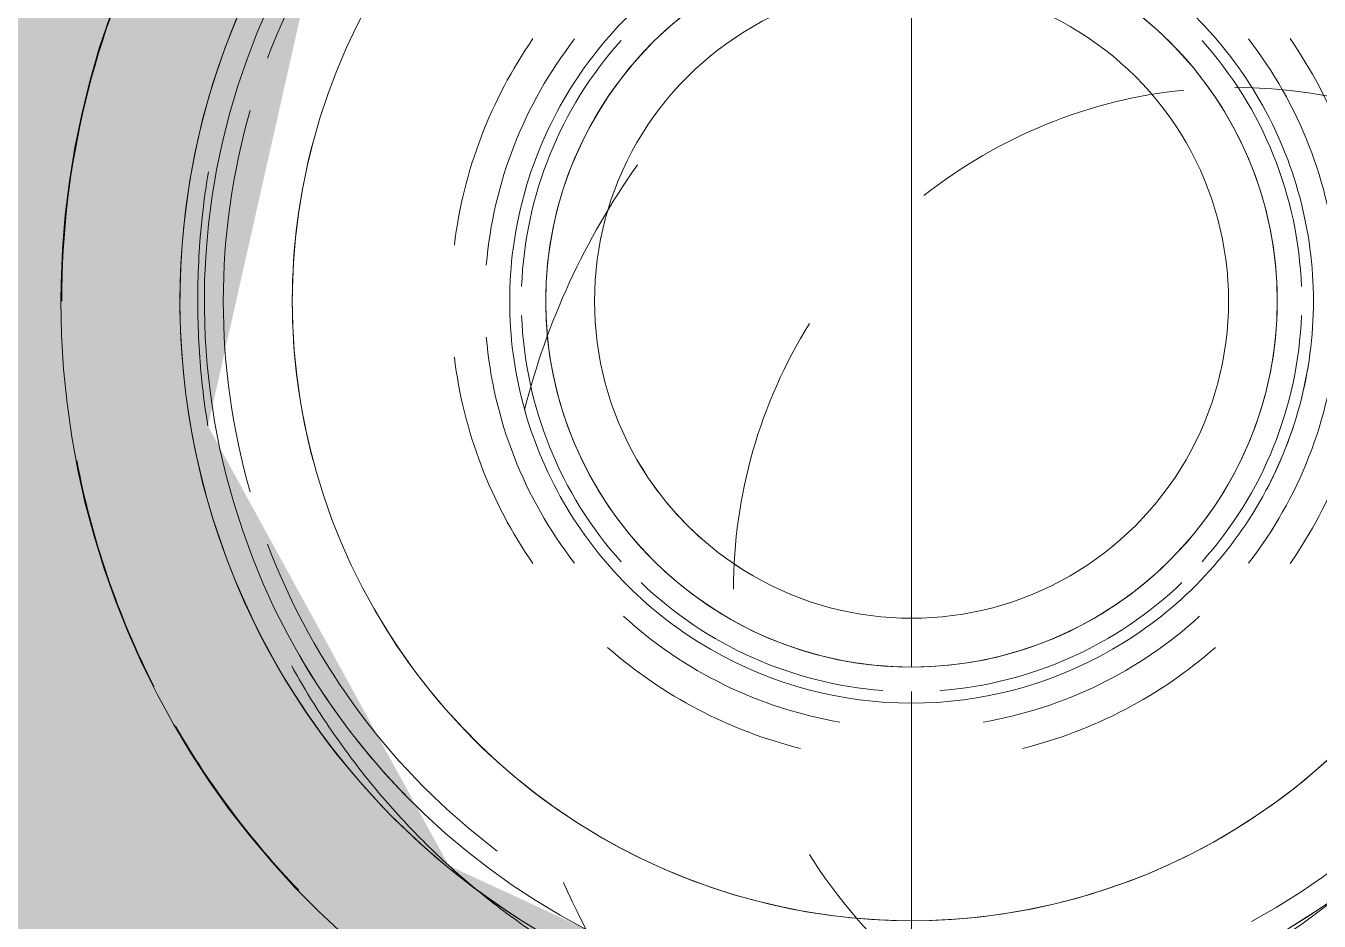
# Model space of a CAD drawing. Header units: metres. Extents: x 1 to 114, y -6 to 62.
# Drawn here: x 59.3265 to 59.3796, y 2.2746 to 2.3113 of the extents above; entities that cross this region are included whole.
import ezdxf

# ---------------------------------------------------------------- set-up
doc = ezdxf.new("R2010")
doc.units = ezdxf.units.M
for name, color, linetype, lineweight in [('A-DETL-GENF', 7, 'Continuous', 5), ('P-PIPE', 7, 'Continuous', 5), ('P-SANR-FIXT', 7, 'Continuous', 5)]:
    doc.layers.add(name, color=color, linetype=linetype, lineweight=lineweight)
doc.layers.add('ARQ_1100_BASE_TÉRREO_GARAGEM_dwg', color=7, linetype='Continuous', lineweight=5, true_color=0x767676)
pattern_1 = [(45, (18.43023242750974, 0), (-0.1767766952966369, 0.1767766952966369), [])]

# ---------------------------------------------------------------- blocks, each defined once
blk = doc.blocks.new('USO_ESG_Cuba lavatório retângular - Uso geral-4179220-PLANTA BAIXA GERAL')
at = {"layer": 'P-SANR-FIXT', "true_color": 0xf3f3f3, "transparency": 33554560}
blk.add_hatch(color=7, dxfattribs=at).paths.add_polyline_path([(0.1869294648993126, -0.350002905635198), (0.1869294648993126, -0.2500029056352034), (0.03000000000002783, -0.2541474237872735), (0.02313259905115938, -0.2689772181100094), (0.005115685665232559, -0.2788507627994761), (-0.01705588475724553, -0.2738480447015224), (-0.02970655381895222, -0.2567016354459632), (-0.03112128580406643, -0.2500029056352034), (-0.1858498807490202, -0.2517066143207327), (-0.1848434376719114, -0.350002905635198), (0.1730499999999996, -0.350002905635198)])
at = {"layer": 'P-SANR-FIXT', "color": 8, "true_color": 0x808080}
for p, q in [((0.02516675621063314, -0.2644095239974148), (0.02457039821939916, -0.2654043997396602)), ((0.02326077697862847, -0.2673186677994516), (0.02254960884374605, -0.2682349976964896)), ((0.02254960884374605, -0.2682349976964896), (0.02180236614504729, -0.2691221554871072)), ((-0.005454228327903821, -0.2784824751969476), (-0.006588860746074534, -0.2782415812954099)), ((0.006067921310843849, -0.2783580734705696), (0.004929047144115703, -0.2785780421696229)), ((-0.004310870307888308, -0.2786778032140871), (-0.005454228327903821, -0.2784824751969476))]:
    blk.add_line(p, q, dxfattribs=at)
at = {"layer": 'P-SANR-FIXT', "color": 9, "true_color": 0xbfbfbf}
for p, q in [((-0.009922339883394488, -0.2772497187368128), (-0.01100410117883539, -0.2768311341028042)), ((-0.006588860746074534, -0.2782415812954099), (-0.007712952392670195, -0.2779555068883711))]:
    blk.add_line(p, q, dxfattribs=at)
at = {"layer": 'P-SANR-FIXT', "color": 254, "true_color": 0xdfdfdf, "flags": 128}
for points in [[(0.02288142766966967, -0.2321831465235969), (0.02357560907590923, -0.2331124111637422), (0.02423207453678697, -0.2340686923435652)], [(0.02457039821939916, -0.2654043997396602), (0.02393473283238245, -0.266374631728409), (0.02326077697862847, -0.2673186677994516)]]:
    blk.add_lwpolyline(points, dxfattribs=at)
at = {"layer": 'P-SANR-FIXT', "color": 8, "true_color": 0x808080, "flags": 128}
for points in [[(0.02423207453678697, -0.2340686923435652), (0.02484977384766881, -0.2350504602171121), (0.02542771882140178, -0.2360561441652934)], [(0.02623779823339928, -0.2623522444868588), (0.02572285276057119, -0.2633915960906485), (0.02516675621063314, -0.2644095239974148)], [(0.02180236614504729, -0.2691221554871072), (0.02102024431146456, -0.2699787219081574), (0.0202044945710858, -0.2708033266360236), (0.01935642194942702, -0.2715946504790872), (0.01847738318176844, -0.2723514274880196), (0.01756878454267289, -0.2730724469810032)], [(0.01756878454267289, -0.2730724469810032), (0.01663207959611718, -0.2737565554806776), (0.01566876687018648, -0.2744026585593801), (0.01468038745976246, -0.2750097225899941), (0.0136685225610514, -0.2755767763996177), (0.01263479094204122, -0.2761029128230702), (0.01158084635280311, -0.2765872901543333), (0.01050837487983054, -0.2770291334929962)], [(-0.01100410117883539, -0.2768311341028042), (-0.01206825825986734, -0.2763696253778861), (-0.01311310870207881, -0.2758659308775867), (-0.01413698096772068, -0.275320856405664), (-0.01513823707946985, -0.2747352739649743), (-0.01611527524127951, -0.2741101203625483)]]:
    blk.add_lwpolyline(points, dxfattribs=at)
at = {"layer": 'P-SANR-FIXT', "color": 9, "true_color": 0xbfbfbf, "flags": 128}
for points in [[(-0.007712952392670195, -0.2779555068883711), (-0.008824704960748659, -0.2776247096338223), (-0.009922339883394488, -0.2772497187368128)], [(0.01050837487983054, -0.2770291334929962), (0.009419092248712515, -0.2774277359839742), (0.008314741079299347, -0.2777824599483334)], [(0.008314741079299347, -0.2777824599483334), (0.007197088097900178, -0.2780927379033694), (0.006067921310843849, -0.2783580734705696)]]:
    blk.add_lwpolyline(points, dxfattribs=at)
at = {"layer": 'P-SANR-FIXT', "flags": 128}
blk.add_lwpolyline([(0.004929047144115703, -0.2785780421696229), (0.003782287553401784, -0.278752292097508), (0.002629477109461004, -0.2788805444915319), (0.001472460063087419, -0.2789625941752286), (0.0003130873946524844, -0.2789983098866154), (-0.0008467861467135663, -0.2789876344881476), (-0.002005305010974644, -0.2789305850581991), (-0.003160615814972425, -0.2788272528636878), (-0.004310870307888308, -0.2786778032140871)], dxfattribs=at)
at = {"layer": 'P-SANR-FIXT', "color": 8, "true_color": 0x808080}
for centre, radius, start, end in [((3.519318170219776e-15, -0.2499999999999989), 0.02999999999999996, 2.035554996136651e-13, 180), ((3.483227987296985e-15, -0.2499999999999988), 0.01599999999999999, 92.12260736731241, 131.8815838709587), ((3.290783554052066e-15, -0.2499999999999979), 0.016, 92.12260736731204, 131.8815838709583), ((3.483227987296985e-15, -0.2499999999999988), 0.016, 48.11841612919828, 87.87739263269575), ((3.290783554052066e-15, -0.2499999999999979), 0.01599999999999999, 48.11841612919788, 87.87739263269536), ((3.492332838352957e-15, -0.2499999999999988), 0.01500000000000067, 359.9999999999995, 179.9999999999995), ((3.483227987296985e-15, -0.2499999999999988), 0.01600000000000001, 4.231606127712531, 43.87379100069203), ((3.290783554052066e-15, -0.2499999999999979), 0.016, 4.231606127712016, 43.87379100069153), ((3.492332838352957e-15, -0.2499999999999988), 0.01500000000000066, 180, 224.9999999999999), ((3.492332838352957e-15, -0.2499999999999988), 0.01500000000000062, 224.9999999999995, 359.9999999999996), ((3.519318170219776e-15, -0.2499999999999989), 0.02999999999999995, 251.9999999999999, 2.162777183395192e-13), ((3.483227987296985e-15, -0.2499999999999988), 0.016, 316.1262089993924, 355.7683938722876), ((3.290783554052066e-15, -0.2499999999999979), 0.01600000000000001, 316.126208999392, 355.7683938722871), ((3.483227987296985e-15, -0.2499999999999988), 0.016, 228.1184161290414, 267.8773926328561), ((3.290783554052066e-15, -0.2499999999999979), 0.01599999999999999, 228.1184161290409, 267.8773926328557), ((3.483227987296985e-15, -0.2499999999999988), 0.01599999999999999, 272.1226073673043, 311.8815838708018), ((3.290783554052066e-15, -0.2499999999999979), 0.016, 272.1226073673039, 311.8815838708014), ((3.519318170219776e-15, -0.2499999999999989), 0.03000000000000002, 216.0000000000001, 252)]:
    blk.add_arc(centre, radius, start, end, dxfattribs=at)
at = {"layer": 'P-SANR-FIXT'}
for centre, radius, start, end in [((3.522040309968044e-15, -0.2499999999999989), 0.03000000000000006, 359.9999999999994, 179.9999999999995), ((3.522040309968044e-15, -0.2499999999999989), 0.01500000000000063, 2.480832651541543e-13, 180), ((3.522040309968044e-15, -0.2499999999999989), 0.03000000000000004, 180, 359.9999999999994), ((3.522040309968044e-15, -0.2499999999999989), 0.01500000000000062, 180.0000000000004, 2.035554996136651e-13), ((-1.624300819367011e-15, -0.2499999999999992), 0.02899999999999997, 300.0000000000002, 315.0000000000001)]:
    blk.add_arc(centre, radius, start, end, dxfattribs=at)
for points, knots in [([(0.01495470532002026, -0.224583228255783), (0.01552087923665362, -0.2248936199397915), (0.01700156165657974, -0.2257684425308812), (0.01934096048465666, -0.2274251845667629), (0.02183353554481044, -0.2295984459511078), (0.02473796237748496, -0.2327330329768991), (0.02791795098535461, -0.2373754459972169), (0.03018213067481805, -0.2433561780177193), (0.03078083728120369, -0.2477233593375256), (0.03085075423783927, -0.2499999999999991)], [0.6666666666666667, 0.6666666666666667, 0.6666666666666667, 0.6666666666666667, 0.6875, 0.7222222222222222, 0.7569444444444444, 0.7916666666666667, 0.8611111111111112, 0.9305555555555556, 1, 1, 1, 1]), ([(0.03085075423783927, -0.2499999999999991), (0.03079482067253079, -0.251821312529978), (0.03049239331465634, -0.2544623915790861), (0.02964522503817582, -0.2578076644978539), (0.02851844879315334, -0.2610205237321211), (0.02687100963746963, -0.264124581293133), (0.02482191645202847, -0.2670114119177071), (0.02315889186575011, -0.2690024464417471), (0.02133811039186803, -0.2708421109756383), (0.01932884936492877, -0.2725590111190154), (0.01718552377642184, -0.2741091011893845), (0.01571180343203499, -0.275002118362064), (0.014952623999277, -0.275418154774375)], [0, 0, 0, 0, 0.05555555555555555, 0.08333333333333333, 0.1111111111111111, 0.1666666666666667, 0.1944444444444444, 0.2222222222222222, 0.25, 0.2777777777777778, 0.3055555555555556, 0.3333333333333333, 0.3333333333333333, 0.3333333333333333, 0.3333333333333333]), ([(0.005115685665208782, -0.2788507627995333), (0.004047292212874554, -0.2790312617430341), (0.001900747137033993, -0.2792696924367858), (-0.001422129793611786, -0.2792968214804701), (-0.003811259524349655, -0.2790713700834313), (-0.005090012214052782, -0.2788651590357888), (-0.005302587054165786, -0.2788284688348264)], [0.4444444444444444, 0.4444444444444444, 0.4444444444444444, 0.4444444444444444, 0.4791666666666666, 0.5138888888888888, 0.548611111111111, 0.5555555555555556, 0.5555555555555556, 0.5555555555555556, 0.5555555555555556])]:
    blk.add_open_spline(points, degree=3, knots=knots, dxfattribs=at)
blk = doc.blocks.new('USO_ESG_Sifão de Uso Geral - Sifão para lavatório-4179222-PLANTA BAIXA GERAL')
at = {"layer": 'P-SANR-FIXT', "color": 254, "true_color": 0xdfdfdf}
blk.add_line((0.02080248113283678, -0.2645639178321612), (0.02136824274399924, -0.263720390881365), dxfattribs=at)
at = {"layer": 'P-SANR-FIXT', "color": 9, "true_color": 0xbfbfbf}
for p, q in [((0.0189094041653756, -0.2669494943291228), (0.01957207765197845, -0.2661797620590728)), ((-0.01039154988076334, -0.2731703822795039), (-0.009456669588987643, -0.2735673996059573))]:
    blk.add_line(p, q, dxfattribs=at)
at = {"layer": 'P-SANR-FIXT', "color": 8, "true_color": 0x808080}
blk.add_line((-0.009456669588987643, -0.2735673996059573), (-0.00850666064326224, -0.2739267141204946), dxfattribs=at)
at = {"layer": 'P-SANR-FIXT', "color": 253, "true_color": 0xb6b6b6}
for p, q in [((0.02300079721552493, -0.2762246483069162), (0.02403110525613029, -0.2752838848190087)), ((0.01485771155826869, -0.281559741105145), (0.01610788000761067, -0.280940346685702)), ((-0.007666538988504544, -0.284029296661978), (-0.006299597658715538, -0.2843086566439091)), ((0.005557371772264014, -0.2844366733346284), (0.006930026105864, -0.284186892072017))]:
    blk.add_line(p, q, dxfattribs=at)
at = {"layer": 'P-SANR-FIXT', "color": 8, "true_color": 0x797979}
blk.add_line((0.006930026105864, -0.284186892072017), (0.008291593876035314, -0.2838824190748885), dxfattribs=at)
at = {"layer": 'P-SANR-FIXT', "color": 9, "true_color": 0xbfbfbf, "flags": 128}
for points in [[(0.02053088903404796, -0.2350556525944338), (0.01991685201004839, -0.2342465898956533), (0.01927095227156369, -0.2334627292924973), (0.01859422312034776, -0.2327053247946881)], [(0.02264956043401508, -0.2385174769300894), (0.02217226474915406, -0.2376209208824316), (0.02165949817052151, -0.2367441687206357)], [(0.02136824274399924, -0.263720390881365), (0.02189981972506366, -0.2628549142320154), (0.02239636166634145, -0.2619688724621416), (0.02285707420654963, -0.2610636830495457)], [(0.01957207765197845, -0.2661797620590728), (0.02020343998948547, -0.2653841456212264), (0.02080248113283678, -0.2645639178321612)], [(0.008945621970303637, -0.2737660844790755), (0.009888856321435378, -0.2733893446799404), (0.01081627061194031, -0.2729751869187508)], [(-0.00850666064326224, -0.2739267141204946), (-0.007543042855122531, -0.2742477509965104), (-0.006567357807485405, -0.2745299966435182), (-0.005581166388380371, -0.2747729995286912), (-0.004586046293563413, -0.2749763708992129)], [(0.004045713012012129, -0.2750695658144854), (0.005044992118412393, -0.2748877274661263), (0.006036200313588234, -0.2746660740629071), (0.007017751875953672, -0.2744049602029927), (0.007988076532330433, -0.2741048036128778), (0.008945621970303637, -0.2737660844790755)]]:
    blk.add_lwpolyline(points, dxfattribs=at)
at = {"layer": 'P-SANR-FIXT', "color": 254, "true_color": 0xdfdfdf, "flags": 128}
blk.add_lwpolyline([(0.02165949817052151, -0.2367441687206357), (0.02111208101525772, -0.2358886230611143), (0.02053088903404796, -0.2350556525944338)], dxfattribs=at)
at = {"layer": 'P-SANR-FIXT', "color": 8, "true_color": 0x808080, "flags": 128}
for points in [[(0.02386127737913485, -0.2413114808085011), (0.02349474280478489, -0.2403642341018773), (0.0230906216538403, -0.2394324025651901), (0.02264956043401508, -0.2385174769300894)], [(0.02285707420654963, -0.2610636830495457), (0.02328122030394088, -0.2601407941041928), (0.02366812141526007, -0.2592016820515157), (0.02401715858121015, -0.2582478492704831), (0.02432777341683386, -0.2572808216900845), (0.02459946900462783, -0.2563021463481326), (0.0248318106896616, -0.2553133889164171), (0.02502442677476101, -0.2543161311958867), (0.02517700911523616, -0.2533119685861527), (0.02528931361197574, -0.252302507533232), (0.02536116060169507, -0.2512893629593922), (0.02539243514451091, -0.2502741556798813), (0.025383087207873, -0.2492585098097982), (0.02533313174650557, -0.2482440501658016), (0.02524264867839374, -0.2472323996669854), (0.02511178275723041, -0.2462251767382855), (0.02494074334063071, -0.2452239927215601), (0.02472980405501494, -0.244230449297691), (0.02447930235833819, -0.2432461359241211), (0.02418963899983492, -0.2422726272923519), (0.02386127737913485, -0.2413114808085011)], [(0.01674435837564606, -0.2690912908544777), (0.01749441268496257, -0.2684064241152476), (0.01821647966591781, -0.2676921110239673), (0.0189094041653756, -0.2669494943291228)], [(-0.01859422312034776, -0.2672946752051983), (-0.01788774717871529, -0.2680244119120166), (-0.01715265465740486, -0.2687253134047664), (-0.01639012154769325, -0.269396258390579), (-0.01560136773990953, -0.2700361735006119), (-0.01478765507184853, -0.2706440350072333), (-0.01395028531016797, -0.2712188704616291), (-0.01309059806795694, -0.2717597602497703), (-0.0122099686612828, -0.2722658390633107), (-0.01130980590942881, -0.2727362972841664), (-0.01039154988076334, -0.2731703822795039)], [(0.01081627061194031, -0.2729751869187508), (0.01172638117680362, -0.272524273759628), (0.01261773203332186, -0.2720373265674005), (0.0134888972101855, -0.2715151243537187), (0.01433848302901934, -0.2709585025306998), (0.01516513033370275, -0.2703683515745667), (0.01596751666490545, -0.2697456156009065), (0.01674435837564606, -0.2690912908544777)], [(-0.004586046293563413, -0.2749763708992129), (-0.003583589503038093, -0.275139785404345), (-0.002575399733701579, -0.2752629816156717), (-0.001563089874248999, -0.2753457624455712), (-0.0005482794044151888, -0.2753879954623738), (0, -0.275393915095997)], [(0, -0.275393915095997), (0.001015485757106762, -0.2753736026724451), (0.002029346953596814, -0.2753126978973846), (0.003039961627838511, -0.2752112982054324), (0.004045713012012129, -0.2750695658144854)]]:
    blk.add_lwpolyline(points, dxfattribs=at)
at = {"layer": 'P-SANR-FIXT', "color": 8, "true_color": 0x797979, "flags": 128}
for points in [[(0.02403110525613029, -0.2752838848190087), (0.02502296865466842, -0.2743026725089871), (0.02597480064130332, -0.2732825811072622), (0.02688507848793124, -0.2722252425424344), (0.02775234594416397, -0.2711323483306837)], [(0.01610788000761067, -0.280940346685702), (0.01733227928515808, -0.2802714543118009), (0.01852895061321315, -0.2795541340686153), (0.01969597957292444, -0.2787895335154203), (0.02083149916687762, -0.2779788758500541), (0.02193369280597217, -0.2771234579518226), (0.02300079721552493, -0.2762246483069162)], [(0.008291593876035314, -0.2838824190748885), (0.009639896864741967, -0.2835237414351044), (0.01097277807488645, -0.2831114329604049), (0.01228810518086148, -0.2826461532563448), (0.01358377393984138, -0.2821286466712006), (0.01485771155826869, -0.281559741105145)], [(-0.01427429622560612, -0.28182787015549), (-0.01299010297506738, -0.2823732308562059), (-0.01168512833080131, -0.2828668012934605), (-0.01036145997389985, -0.2833077918598786), (-0.009021215491369004, -0.2836954970645801), (-0.007666538988504544, -0.284029296661978)], [(-0.006299597658715538, -0.2843086566439091), (-0.004922578316443651, -0.2845331300940087), (-0.003537683898999876, -0.2847023579026274), (-0.002147129941961976, -0.2848160693413918), (-0.0007531410350976331, -0.2848740824962129), (0, -0.2848822139688867)], [(0, -0.2848822139688867), (0.001394916511569045, -0.284854311918287), (0.00278760145430042, -0.284770650403813), (0.004175826829352809, -0.2846313632660054), (0.005557371772264014, -0.2844366733346284)]]:
    blk.add_lwpolyline(points, dxfattribs=at)
at = {"layer": 'P-SANR-FIXT', "color": 8, "true_color": 0x808080}
for centre, radius, start, end in [((0, -0.2500000000000007), 0.01888887034603916, 96.9920919106736, 124.727609294758), ((0, -0.2500000000000007), 0.01888887034603916, 96.9920919106736, 124.727609294758), ((0, -0.2500000000000007), 0.01888887034603919, 55.27239070509967, 83.00790808932678), ((0, -0.2500000000000007), 0.01888887034603919, 55.27239070509967, 83.00790808932678), ((0, -0.2500000000000025), 0.01750000469312062, 94.85168178895974, 127.8721802359236), ((0, -0.2500000000000025), 0.01750000469312064, 52.1278197640768, 85.1483182110407), ((0, -0.2500000000000007), 0.01599999999999949, 92.12260736730474, 131.8815838708022), ((0, -0.2500000000000007), 0.01599999999999949, 92.12260736730474, 131.8815838708022), ((0, -0.2500000000000007), 0.01599999999999951, 48.11841612904141, 87.8773926326877), ((0, -0.2500000000000007), 0.01599999999999951, 48.11841612904141, 87.8773926326877), ((0, -0.2500000000000007), 0.0188888703460392, 13.93935563893478, 41.29014910826611), ((0, -0.2500000000000007), 0.0188888703460392, 13.93935563893478, 41.29014910826611), ((0, -0.2500000000000007), 0.02539391509603856, 329.9999999999999, 30.00000000000034), ((0, -0.2500000000000025), 0.01750000469312065, 9.672258140428902, 42.42580385932286), ((0, -0.2500000000000007), 0.01599999999999952, 4.231606127880783, 43.87379100069187), ((0, -0.2500000000000007), 0.01599999999999952, 4.231606127880783, 43.87379100069187), ((0, -0.2500000000000007), 0.01599999999999951, 316.1262089994764, 355.7683938723716), ((0, -0.2500000000000007), 0.01599999999999951, 316.1262089994764, 355.7683938723716), ((0, -0.2500000000000025), 0.01750000469312064, 317.5741961406042, 350.3277418593232), ((0, -0.2500000000000007), 0.01888887034603918, 318.7098508917396, 346.0606443610429), ((0, -0.2500000000000007), 0.01888887034603918, 318.7098508917396, 346.0606443610429), ((0, -0.2500000000000007), 0.01599999999999951, 228.118416129198, 267.8773926328639), ((0, -0.2500000000000007), 0.01599999999999951, 228.118416129198, 267.8773926328639), ((0, -0.2500000000000007), 0.0159999999999995, 272.1226073673121, 311.8815838709585), ((0, -0.2500000000000007), 0.0159999999999995, 272.1226073673121, 311.8815838709585), ((0, -0.2500000000000025), 0.01750000469312064, 232.1278197640766, 265.1483182110405), ((0, -0.2500000000000025), 0.01750000469312062, 274.8516817889591, 307.8721802359231), ((0, -0.2500000000000007), 0.01888887034603918, 235.2723907052423, 263.0079080893266), ((0, -0.2500000000000007), 0.01888887034603918, 235.2723907052423, 263.0079080893266), ((0, -0.2500000000000007), 0.01888887034603916, 276.9920919106731, 304.7276092947575), ((0, -0.2500000000000007), 0.01888887034603916, 276.9920919106731, 304.7276092947575), ((0, -0.2500000000000007), 0.0282234952562312, 217.0071416258595, 249.3319736329931), ((0, -0.2500000000000007), 0.02822349525623124, 290.6680263670058, 322.9928583741394), ((0, -0.2500000000000007), 0.02539391509603852, 300.0000000000001, 315), ((0, -0.2500000000000007), 0.0253939150960387, 255.0929431046292, 270.0000000000001), ((0, -0.2500000000000007), 0.02539391509603852, 270, 284.9070568953709), ((0, -0.2500000000000007), 0.0282234952562312, 253.9200061433503, 269.9999999999993), ((0, -0.2500000000000007), 0.02822349525623119, 269.9999999999996, 286.0799938566485)]:
    blk.add_arc(centre, radius, start, end, dxfattribs=at)
at = {"layer": 'P-SANR-FIXT', "color": 9, "true_color": 0xbfbfbf}
for centre, radius, start, end in [((0, -0.2500000000000007), 0.02539391509603856, 30.00000000000039, 45.00000000000031), ((0, -0.2500000000000025), 0.01647931792355238, 90.00000000000037, 120.0000000000004), ((0, -0.2500000000000007), 0.01647931792355328, 89.99999999999993, 119.9999999999998), ((0, -0.2500000000000025), 0.01647931792355411, 74.9999999999993, 89.99999999999926), ((0, -0.2500000000000007), 0.01647931792355323, 60.00000000000002, 90), ((0, -0.2500000000000025), 0.01647931792355416, 59.99999999999939, 74.99999999999933), ((0, -0.2500000000000025), 0.01647931792355417, 329.9999999999993, 29.99999999999936), ((0, -0.2500000000000007), 0.01647931792355325, 329.9999999999998, 30.0000000000001), ((0, -0.2500000000000007), 0.02539391509603852, 314.9999999999999, 329.9999999999999), ((0, -0.2500000000000025), 0.01647931792355242, 240, 269.9999999999999), ((0, -0.2500000000000007), 0.01647931792355326, 239.9999999999993, 269.9999999999993), ((0, -0.2500000000000025), 0.01647931792355414, 269.9999999999994, 299.9999999999994), ((0, -0.2500000000000007), 0.01647931792355321, 269.9999999999999, 299.9999999999998)]:
    blk.add_arc(centre, radius, start, end, dxfattribs=at)
at = {"layer": 'P-SANR-FIXT', "color": 7, "true_color": 0xefefef}
for centre, radius, start, end in [((0, -0.2500000000000025), 0.01647931792355238, 120.0000000000004, 135.0000000000004), ((0, -0.2500000000000007), 0.01647931792355329, 119.9999999999999, 134.9999999999999), ((0, -0.2500000000000025), 0.01647931792355417, 44.99999999999936, 59.99999999999936), ((0, -0.2500000000000007), 0.01647931792355322, 45.00000000000002, 60.00000000000006), ((0, -0.2500000000000007), 0.01299999999999999, 120.0000000000001, 150), ((0, -0.2500000000000007), 0.01299999999999999, 120.0000000000001, 150), ((0, -0.2500000000000007), 0.01300000000000001, 30.0000000000004, 60.00000000000025), ((0, -0.2500000000000007), 0.01300000000000001, 30.00000000000067, 60.00000000000044), ((0, -0.2500000000000007), 0.01300000000000001, 209.9999999999996, 239.9999999999994), ((0, -0.2500000000000007), 0.01300000000000001, 209.9999999999996, 239.9999999999994), ((0, -0.2500000000000007), 0.01299999999999999, 300.0000000000009, 330.0000000000006), ((0, -0.2500000000000007), 0.01299999999999999, 315.0000000000004, 330.0000000000002), ((0, -0.2500000000000007), 0.01299999999999999, 300.0000000000002, 315.0000000000003), ((0, -0.2500000000000025), 0.0164793179235524, 224.9999999999999, 239.9999999999999), ((0, -0.2500000000000007), 0.01647931792355326, 224.9999999999993, 239.9999999999992), ((0, -0.2500000000000025), 0.01647931792355414, 299.9999999999993, 314.9999999999993), ((0, -0.2500000000000007), 0.01647931792355325, 299.9999999999998, 314.9999999999999)]:
    blk.add_arc(centre, radius, start, end, dxfattribs=at)
at = {"layer": 'P-SANR-FIXT', "color": 254, "true_color": 0xdfdfdf}
for centre, radius, start, end in [((0, -0.2500000000000007), 0.01299999999999999, 90.00000000000017, 120.0000000000001), ((0, -0.2500000000000007), 0.01299999999999999, 90.00000000000017, 120.0000000000001), ((0, -0.2500000000000007), 0.013, 60.00000000000024, 90.0000000000002), ((0, -0.2500000000000007), 0.013, 60.00000000000041, 90.0000000000002), ((0, -0.2500000000000025), 0.01647931792355417, 29.99999999999947, 44.99999999999939), ((0, -0.2500000000000007), 0.01647931792355323, 30.00000000000009, 45.00000000000006), ((0, -0.2500000000000007), 0.01300000000000001, 150, 209.9999999999997), ((0, -0.2500000000000007), 0.01300000000000001, 150, 209.9999999999997), ((0, -0.2500000000000007), 0.01300000000000001, 330.0000000000001, 30.00000000000039), ((0, -0.2500000000000007), 0.01300000000000001, 330.0000000000005, 30.00000000000059), ((0, -0.2500000000000025), 0.01647931792355414, 314.9999999999993, 329.9999999999993), ((0, -0.2500000000000007), 0.01647931792355325, 314.9999999999999, 329.9999999999998), ((0, -0.2500000000000007), 0.01300000000000002, 239.9999999999994, 269.9999999999993), ((0, -0.2500000000000007), 0.01300000000000002, 239.9999999999994, 269.9999999999993), ((0, -0.2500000000000007), 0.01299999999999999, 270.0000000000003, 300.0000000000003), ((0, -0.2500000000000007), 0.01299999999999999, 270.000000000001, 300.0000000000009)]:
    blk.add_arc(centre, radius, start, end, dxfattribs=at)
at = {"layer": 'P-SANR-FIXT', "color": 8, "true_color": 0x797979}
for radius, start, end in [(0.03484968565129577, 299.9999999999995, 313.8562599767486), (0.03484968565129572, 242.8664101994609, 269.9999999999993), (0.03484968565129576, 280.7976854964859, 296.9764442803511)]:
    blk.add_arc((0, -0.2500000000000007), radius, start, end, dxfattribs=at)
blk = doc.blocks.new('ARQ_1100_BASE_TÉRREO_GARAGEM_dwg-4178582-PLANTA BAIXA GERAL')
at = {"color": 254, "lineweight": 5, "true_color": 0xe9e9e9}
for radius, start, end in [(0.02055836952017768, 95.83939368340197, 128.3367857477887), (0.03003970504566746, 144.643079964252, 165.8718641916293), (0.02055836952018097, 148.0452193453247, 180)]:
    blk.add_arc((40.94587302020683, 2.288172711772352), radius, start, end, dxfattribs=at)
at = {"color": 254, "lineweight": 5, "true_color": 0xd4d4d4}
for radius, start, end in [(0.02055836952017387, 23.68952327205537, 90), (0.02055836952016271, 211.9547806546614, 247.9685689789856), (0.03003970504566198, 203.6050417172979, 230.2754066204302)]:
    blk.add_arc((40.94587302020683, 2.288172711772352), radius, start, end, dxfattribs=at)

msp = doc.modelspace()

# ---------------------------------------------------------------- hatches: boundary and pattern name
at = {"layer": 'A-DETL-GENF', "true_color": 0xffffff}
h = msp.add_hatch(dxfattribs=at)
h.set_pattern_fill('FP_8', style=0, pattern_type=2)
h.set_pattern_definition(pattern_1)
h.paths.add_polyline_path([(52.87138610757697, 0.1999999999998159), (57.76284952221168, 0.2000000000000585), (57.76284952221168, 0.7000000000000834), (57.96284952221166, 0.7000000000000834), (57.96284952221169, 2.970000000000087), (57.76284952221168, 2.970000000000087), (57.76284952221168, 3.320000000000077), (52.96284952221165, 3.320000000000077), (52.96284952221165, 3.120000000000088), (52.61284952221166, 3.120000000000088), (52.61284952221166, 0.7000000000000834), (52.81284952221166, 0.7000000000000834), (52.81284952221166, 0.1999999999998159)])
h.paths.add_polyline_path([(60.81809551237966, 0.2000000000000585), (62.16284952221169, 0.2000000000000585), (62.16284952221169, 0.7000000000000834), (62.36284952221168, 0.7000000000000834), (62.36284952221168, 3.120000000000088), (62.01284952221167, 3.120000000000088), (62.01284952221167, 3.320000000000077), (59.96284952221167, 3.320000000000077), (59.96284952221167, 2.970000000000087), (59.76284952221166, 2.970000000000087), (59.76284952221166, 0.7000000000000834), (59.96284952221167, 0.7000000000000834), (59.96284952221167, 0.2000000000000585), (60.21668743152104, 0.2000000000000585)])
h.paths.add_polyline_path([(61.07634211388729, 0.7501038958773426), (60.94582927874126, 0.7530002006427892), (60.92532889757493, 0.7614917365557191), (60.89281357158806, 0.7959914398707444), (60.88282889757493, 0.8351038958774099), (60.88742290110272, 1.012326314918882), (60.90496704584886, 1.065245614575441), (60.93981437222914, 1.120412394250603), (60.95293870715999, 1.136680180066161), (60.89172503829056, 1.164100325036815), (60.87302189804984, 1.187605195048649), (60.86865472869425, 1.219995853961407), (60.87807009126799, 1.245549276585302), (60.90487013690861, 1.267255195011472), (60.97312293024188, 1.295567946749638), (61.07634211388688, 1.316046419445468), (61.12782889757517, 1.320103895877525), (61.22850297518004, 1.308557656413434), (61.28782889757468, 1.293371866189587), (61.36393275685898, 1.257643748884042), (61.38439596990757, 1.232026412483298), (61.38700306645502, 1.20210168329957), (61.3728288975747, 1.172764176598198), (61.35040917234257, 1.156431796769243), (61.30625359706551, 1.132299109566445), (61.3325101126351, 1.099753813074853), (61.36284422356245, 1.030329172283525), (61.36960833060808, 0.9982085641540122), (61.3728288975747, 0.9306115449193368), (61.36993259280936, 0.8131042770440109), (61.36144105689647, 0.7926038958776881), (61.33032889757468, 0.7614917365557191), (61.28782889757468, 0.7501038958773426), (61.12782889757517, 0.7501038958773426)])
h.paths.add_polyline_path([(59.55539599654028, 0.7564184678978322), (59.6128495222113, 0.7662694844107122), (59.6128495222113, 0.7960363592990249), (59.59539531219371, 0.8028498487858476), (59.55542076991177, 0.8062785157619704), (59.55539599654028, 0.8062785157619704), (59.55539599654028, 0.7571013016138707)])
h.paths.add_polyline_path([(60.85771016135872, 0.8475765590621986), (60.83419009280562, 0.8492266241757654), (60.82031041233346, 0.8627365809076726), (60.81809551237966, 0.9306115449193368), (60.82461927754846, 0.9982085641540122), (60.84008329897603, 1.065245614575441), (60.86330723399464, 1.128110321609866), (60.89259104973957, 1.130433707729163), (60.87372313767744, 0.8614900269765305), (60.85960921727689, 0.8492266241757654)])
h.paths.add_polyline_path([(61.39794763379113, 0.8475765590621986), (61.38184720470182, 0.8627365809077419), (61.36284422356245, 1.133605539608423), (61.39235056115495, 1.128110321609936), (61.41588421731011, 1.064407232600402), (61.43103851760115, 0.9982085641540468), (61.43756228276997, 0.9306115449193022), (61.43103851760115, 0.8585424942548111), (61.42146770234312, 0.8492266241757654)])
h.paths.add_polyline_path([(59.55732267792628, 1.146725065988902), (59.6128495222113, 1.146725065988902), (59.6128495222113, 1.156725065989142), (59.51809952221165, 1.151223950096758), (59.51809952221165, 1.146725065988902), (59.55542076991177, 1.146725065988902)])
h.paths.add_polyline_path([(58.23782130486169, 1.146725065988902), (59.16056426515467, 1.146725065988902), (59.16056426515467, 1.156725065989142), (58.11284952221129, 1.156725065989142), (58.11284952221129, 1.146725065988902)])
h.paths.add_polyline_path([(59.21056426515469, 1.146725065988902), (59.40759952221167, 1.151677658782319), (59.40759952221167, 1.156725065989142), (59.21056426515469, 1.151223950096758)])
h.paths.add_polyline_path([(59.08366767783549, 1.353029626421111), (59.05141293294411, 1.380932897089133), (59.02454679208082, 1.417539386682775), (59.00584770517555, 1.476532321092056), (59.00481234396569, 1.515551229933599), (59.01091824118298, 1.549506281097654), (59.03071285033123, 1.592038130223351), (59.07091725406082, 1.637134529501899), (59.10729432179489, 1.660497827091421), (59.15796405894737, 1.675739666276081), (59.16056426515467, 1.679168235748353), (59.16056426515467, 1.704140819296084), (59.11856114600734, 1.699037514767581), (59.06207590240352, 1.67301180063559), (59.02454679208082, 1.64025560138434), (59.00276155616954, 1.609582129843592), (58.98986510675701, 1.585005510220398), (58.97919857599077, 1.523743399613913), (58.97919857599077, 1.49710351761053), (58.98987496736747, 1.453801701248711), (59.02540498313766, 1.397608773700718), (59.05729713508315, 1.369120214376492), (59.07688656736237, 1.355600779398281)])
h.paths.add_polyline_path([(59.02454679208082, 1.407909769970137), (59.00852052903242, 1.443218618811583), (59.02189441084911, 1.414313184712345), (59.02352491177193, 1.410376807270949)])
h.paths.add_polyline_path([(59.02454679208082, 1.592038130223351), (59.05026880001653, 1.626683444630874), (59.02881982602999, 1.59760685648494), (59.02540498313766, 1.593156546583385)])
h.paths.add_polyline_path([(59.00615229109651, 1.547629876474059), (59.02034610874199, 1.585005510220398), (59.01058812889191, 1.55833893624013), (59.00852052903242, 1.553347308617874)])
h.paths.add_polyline_path([(58.99987826936407, 1.499973950096761), (59.00481234396569, 1.542936189971121), (59.00276155616954, 1.521874687707685), (59.00021370087683, 1.502521805389456)])
h.paths.add_polyline_path([(59.05380821747346, 1.630172362240581), (59.08726797607205, 1.656843212813057), (59.06823714375313, 1.641244066782523), (59.05501068198785, 1.631095045714547)])
h.paths.add_polyline_path([(59.26107380463129, 1.683778834054251), (59.26107380463129, 1.684102310349941), (59.21056426515469, 1.683778834054251)])
h.paths.add_polyline_path([(59.36335405410227, 1.685973585422311), (59.37743608378474, 1.690236753429035), (59.36702766592229, 1.704431951504732), (59.21056426515469, 1.698751303383897), (59.21056426515469, 1.685973585422311), (59.26107380463129, 1.685973585422311), (59.26577629471225, 1.700388071422407), (59.36335405410227, 1.700096149580707)])
h.paths.add_polyline_path([(59.45979144149926, 1.685973585422311), (59.46383489103783, 1.691037639428183), (59.45979144149926, 1.704438923158031), (59.43589906380071, 1.700075043602322), (59.45747123276814, 1.685973585422311), (59.45977379497269, 1.685973585422311)])
h.paths.add_polyline_path([(59.26164941697492, 1.975555801375936), (59.26164941697492, 2.095148950200363), (59.25522139140357, 2.100075090559542), (59.24210889082658, 2.103588574499929), (59.23224620061217, 2.11345126471428), (59.2238065763126, 2.126923950096753), (59.22863620544405, 2.473081096208803), (59.23224620061217, 2.486553781591242), (59.24210889082652, 2.496416471805593), (59.26284348576825, 2.504856096105159), (59.26284348576825, 2.700000000000079), (59.16284993604091, 2.699999617824806), (59.16285048949639, 1.975548037192803)])
h.paths.add_polyline_path([(59.17978112655869, 1.899998869984751), (59.23272236747919, 1.899999623335343), (59.26305226439978, 1.938312222471609), (59.26559447497473, 1.974123392011672), (59.28798335094746, 1.970118252187071), (59.28620643664794, 1.950669587779553), (59.28194291943041, 1.944309361443127), (59.2884104220095, 1.947338811692528), (59.30328175419524, 1.968333515023488), (59.31602264945598, 1.970118252187071), (59.33052115529794, 1.963647776059493), (59.33784348576825, 1.945970106529816), (59.34102927336586, 1.942784318932222), (59.34734458712901, 1.946331982620552), (59.33732327958087, 1.958470106529822), (59.33784348576825, 1.974401697687693), (59.36113977708272, 1.974098109687202), (59.36284348576824, 1.899999623335343), (59.56427528437148, 1.899999623335343), (59.56695477629579, 2.276394465942011), (59.6042752843715, 2.276208132874391), (59.6042752843715, 1.899999623335343), (59.61284952221168, 1.899999623335343), (59.61284952221168, 2.282653442021075), (59.56978038694367, 2.287148339448878), (59.56427528437148, 2.299973950096753), (59.5742752843715, 2.317294458172465), (59.61284952221168, 2.317294458172465), (59.61284952221168, 2.700000000000079), (59.36284348576824, 2.700000000000079), (59.36284348576824, 2.504856096105159), (59.53068940990395, 2.500026466973715), (59.55422037521355, 2.485823830845773), (59.56246440980036, 2.44073896969089), (59.55763478066891, 2.126923950096753), (59.55332022271012, 2.11304448519744), (59.5223242468666, 2.095148950200363), (59.36284348576824, 2.095148950200363), (59.3600924965618, 1.975263948763439), (59.16285048949639, 1.975548037192803), (59.16285048949639, 1.899998869984751)])
h.paths.add_polyline_path([(58.27782130484619, 2.100147975513131), (58.27782130484619, 2.699997970283669), (58.23784107724376, 2.699997970283669), (58.23784107724376, 2.100149112389584)])
h.paths.add_polyline_path([(59.36284348576824, 2.269123791887148), (59.38182360951357, 2.276841351045594), (59.39169715420304, 2.294858264431555), (59.38821668503844, 2.315094807061877), (59.37304569923404, 2.328942753050088), (59.36284639140349, 2.328942753050088), (59.36284348576824, 2.269974894194865)])
h.paths.add_polyline_path([(58.11284952221129, 2.85000000000008), (59.26284348576825, 2.85000000000008), (59.26284348576825, 3.320000000000077), (58.31284952221168, 3.320000000000077), (58.31284952221168, 2.970000000000087), (58.11284952221168, 2.970000000000087), (58.11284952221168, 2.899236754729362)])
h.paths.add_polyline_path([(59.46859294988217, 2.85000000000008), (59.61284952221168, 2.85000000000008), (59.61284952221168, 2.970000000000087), (59.41284952221167, 2.970000000000087), (59.41284952221167, 3.320000000000077), (59.36284348576824, 3.320000000000077), (59.36284348576824, 2.85000000000008)])
h.paths.add_polyline_path([(52.96284952221165, 3.470000000000077), (57.76284952221168, 3.470000000000077), (57.76284952221168, 3.670000000000101), (58.31284952221168, 3.670000000000101), (58.31284952221168, 3.470000000000077), (59.26284348576825, 3.470000000000077), (59.26284348576825, 4.770000000000094), (55.41284952221168, 4.770000000000094), (55.41284952221168, 4.57000000000007), (54.71284952221166, 4.57000000000007), (54.71284952221166, 4.770000000000094), (52.91284952221168, 4.770000000000094), (52.91284952221168, 4.470000000000093), (52.61284952221166, 4.470000000000093), (52.61284952221166, 3.670000000000101), (52.96284952221165, 3.670000000000101)])
h.paths.add_polyline_path([(59.36284348576824, 3.470000000000077), (59.41284952221167, 3.470000000000077), (59.41284952221167, 3.670000000000101), (59.96284952221167, 3.670000000000101), (59.96284952221167, 3.470000000000077), (62.01284952221167, 3.470000000000077), (62.01284952221167, 3.670000000000101), (62.36284952221168, 3.670000000000101), (62.36284952221168, 4.470000000000093), (62.06284952221168, 4.470000000000093), (62.06284952221168, 4.770000000000094), (60.36284952221166, 4.770000000000094), (60.36284952221166, 4.57000000000007), (59.66284952221169, 4.57000000000007), (59.66284952221169, 4.770000000000094), (59.36284348576824, 4.770000000000094), (59.36284348576824, 3.670000000000101)])
h.paths.add_polyline_path([(65.5260335815799, 56.27682461193211), (66.22588057098571, 56.27682461193211), (66.22587838686239, 56.31682460816867), (65.52602968337423, 56.31681114683164)])
h.paths.add_polyline_path([(61.81603006004688, 59.17182991563372), (61.60349310199492, 59.11230375801618), (61.61268083610235, 59.09639013573571), (61.61268083610235, 59.11824695933113), (61.71287639479878, 59.14464870377452)])
h.paths.add_polyline_path([(60.8160296833751, 51.90182936217895), (71.54602968337377, 51.90182936217895), (71.54602968337377, 58.82183775201378), (67.63602968337483, 58.82183775201378), (67.63602968337483, 58.25896158734128), (67.13234900249537, 58.25896158734128), (67.13234900249546, 56.15394243574411), (66.56732837464186, 56.15182936217894), (65.52602968337423, 56.15394243574411), (65.52602968337423, 57.20182936217912), (64.81602968337327, 57.20182936217912), (64.81602968337327, 58.48590486012637), (64.29290309380158, 58.48590486012637), (64.28889927020732, 57.90367481388593), (64.24290309380159, 57.9044246849832), (64.2394803479622, 58.48590486012637), (64.21602968337474, 58.48590486012637), (64.21602968337474, 58.82183775201378), (64.01602968337492, 58.82183775201378), (64.01602968337492, 57.87182936217876), (61.87602566731804, 57.87149790888776), (61.87124560382934, 57.8503696089121), (61.85102512093027, 57.8358318968572), (61.85102512093027, 57.87149790888776), (61.14102774552183, 57.86208237540472), (61.14100225054634, 57.83593586443824), (61.11602954440723, 57.83593768278863), (61.11602954440723, 57.72175086700879), (61.01602968337493, 57.72175018781157), (61.01602968337493, 59.17182936217893), (63.29871243774077, 59.17182936217893), (63.29189894824986, 59.15437515215969), (63.29189894824986, 59.11440060987956), (63.33832859200185, 59.11440060987961), (63.3383303291378, 59.17182936217893), (63.40151415874366, 59.17182936217893), (63.41368256091349, 59.07432936217891), (63.41784134582169, 59.07432936217891), (63.42585404662285, 59.17182936217893), (63.49865576762413, 59.17182936217893), (63.49184227811593, 59.15437307771874), (63.49184227811593, 59.11437560867209), (63.53889673239637, 59.1143980116679), (63.53546889490852, 59.17182936217893), (64.01602968337492, 59.17182936217893), (64.01602968337492, 58.92183775201379), (64.21602968337474, 58.92183775201379), (64.21602968337474, 59.17182936217893), (67.63602968337483, 59.17182936217893), (67.63602968337483, 59.1453277304044), (71.54602968337377, 59.1453277304044), (71.54067721568263, 59.35182936217899), (60.8160296833751, 59.35182936217899), (60.8160296833751, 52.41699753888587)])
h.paths.add_polyline_path([(64.4517852548008, 57.64476275435301), (64.30957097427859, 57.64476275435301), (64.30682508336403, 57.84911460869574), (64.20648031846952, 57.85326115802625), (64.19492040113066, 57.84896655402666), (64.17835920724735, 57.84911460869574), (64.15786375754861, 57.87352157339809), (64.16317904828031, 57.8874801932882), (64.19938259670874, 57.89635266037501), (64.20897782903216, 57.89741090001019), (64.30957097427859, 57.89826275435298), (64.30957097427859, 58.10176275435298), (64.7645709742786, 58.10176275435298), (64.7645709742786, 57.64476275435301), (64.47122557316496, 57.64476275435301)])
h.paths.add_polyline_path([(66.49042195794068, 58.08953478861394), (66.49042195794075, 57.97603145910237), (65.5129883363565, 57.97603145910237), (65.5129883363565, 58.08953478861293), (66.30041668855989, 58.08953478861293)])
h.paths.add_polyline_path([(65.52602968337423, 57.65631498520897), (66.56732837464186, 57.65631498520897), (66.56732837464148, 58.08953478861394), (66.49042195794068, 58.08953478861394), (66.49042195555603, 58.44343327699892), (65.5129883363565, 58.44343328094612), (65.5129883363565, 58.08953478861293), (65.4108821225773, 58.08953478861267), (65.4108821225773, 57.65631498520897), (65.45334880299313, 57.65631498520897)])
h.paths.add_polyline_path([(64.47122557316499, 57.69949682715453), (64.47122557316499, 57.721062754353), (64.67577097427859, 57.7184743361532), (64.68147548566903, 57.70102534637481), (64.7001005295221, 57.71128418255915), (64.70774151959688, 57.72519627255339), (64.70525432135426, 57.73376275435302), (64.6884709742786, 57.73376275435301), (64.69290393787784, 58.01296275435301), (64.70849894969626, 58.01870246853851), (64.69917503779726, 58.03636681787168), (64.68178000725638, 58.0456185660178), (64.6757709742786, 58.04416721536024), (64.6757709742786, 58.02566275435302), (64.47122557316496, 58.02825117255281), (64.46552106177447, 58.04570016233121), (64.44689601792146, 58.03544132614693), (64.43925502784666, 58.02152923615265), (64.44155040972686, 58.01296275435303), (64.45852557316496, 58.01296275435303), (64.45852557316496, 57.89558571042156), (64.47222508336401, 57.89094042388263), (64.47222508336401, 57.88982177638518), (64.48507097427856, 57.88557260067545), (64.48904933361935, 57.89701422283389), (64.51507097427856, 57.9207762569263), (64.53707097427856, 57.92561638323714), (64.55907097427854, 57.92077625692628), (64.5751760920451, 57.9094491492288), (64.58630907500107, 57.8928116123845), (64.59037097427856, 57.8715102398458), (64.58446815538892, 57.8487282383653), (64.55872160937317, 57.82558100650849), (64.53707097427855, 57.82090912546879), (64.51507097427856, 57.82574925177962), (64.49896585651203, 57.83707635947708), (64.4861806163724, 57.86095290803048), (64.48337097427856, 57.85712848794668), (64.47222508336401, 57.85161211925836), (64.47118459694735, 57.84996051548423), (64.45852557316496, 57.84988006845078), (64.45409260956575, 57.73376275435301), (64.4384975977473, 57.72802304016744), (64.44782150964632, 57.71035869083433), (64.46521654018717, 57.70110694268824), (64.46551279947926, 57.70102756025017)])
h.paths.add_polyline_path([(64.53526596790796, 57.82974640435229), (64.54453507589378, 57.83126275435296), (64.56693082572873, 57.84301748803664), (64.57055237663837, 57.84663903894626), (64.57799970281104, 57.86180061319232), (64.57921240897221, 57.86632649420043), (64.57831204745204, 57.88355920944385), (64.57757097427854, 57.88632493217947), (64.56787369434238, 57.90256515205563), (64.52437097427863, 57.91385979960912), (64.5072111228284, 57.90350802066927), (64.50358957191875, 57.89988646975965), (64.49614224574607, 57.88472489551359), (64.49414222517623, 57.87726071713078), (64.49582990110504, 57.86296629926214), (64.49650208957442, 57.86045765774215), (64.50626825421469, 57.84396035665032), (64.53342356497802, 57.83024007472952)])
h.paths.add_polyline_path([(64.49880986756074, 57.86490709087118), (64.51241738443997, 57.87196993403028), (64.50737248946874, 57.86944651747783), (64.49896585651203, 57.86498978755027)])
h.paths.add_polyline_path([(64.51682097427857, 57.90833678320623), (64.52694597427855, 57.89554976877961), (64.52437097427863, 57.90057207847571), (64.51823070094454, 57.90688696713842)])
h.paths.add_polyline_path([(64.55732097427853, 57.83818872549975), (64.54695187426447, 57.8512657090969), (64.549648856652, 57.84607902060267), (64.55120903756554, 57.84447447171265)])
h.paths.add_polyline_path([(64.53707097427855, 57.83276275435298), (64.50940895985191, 57.84560073992635), (64.50011464741127, 57.8600375861764), (64.49928395985194, 57.88338775435302), (64.50940895985195, 57.90092476877958), (64.52694597427859, 57.91104976877958), (64.54719597427862, 57.91104976877958), (64.5647329887052, 57.90092476877958), (64.57402730114586, 57.88648792252953), (64.57485798870513, 57.863137754353), (64.5647329887052, 57.84560073992633), (64.54719597427862, 57.83547573992633), (64.54354145040612, 57.83449651320601)])
h.paths.add_polyline_path([(64.5647329887052, 57.84560073992633), (64.55474864380821, 57.8555850848233), (64.55732097427855, 57.8506865267056), (64.56247097427857, 57.84715283122071)])
h.paths.add_polyline_path([(64.5019969454253, 57.85301275435297), (64.51542033918395, 57.86076275435298), (64.51167097427864, 57.86197373037179), (64.50358957191875, 57.85448799161253)])
h.paths.add_polyline_path([(61.14739323902613, 57.87175093675392), (61.18102201860192, 57.87175207419256), (61.18100225053085, 58.571602068962), (61.24473501736103, 58.75030156363488), (61.61268083610235, 58.75194623329553), (61.61103616644169, 58.7991795798818), (61.60308632247808, 58.79122973591824), (61.58958698903948, 58.78279011161869), (61.58957529356849, 58.77340086709027), (61.26615106982401, 58.77340084327858), (61.26583097705977, 58.78279011161869), (61.24309034778553, 58.78279011161869), (61.24215934941708, 58.75030156363488), (61.14100208328428, 58.57160093152428), (61.14102201861649, 57.87175207419256)])
h.paths.add_polyline_path([(64.51429923690426, 57.88211723955859), (64.51207097427857, 57.88931811597651), (64.51298873338294, 57.88333114855194)])
h.paths.add_polyline_path([(64.55098764253151, 57.89367420667152), (64.54669720673125, 57.89741090001019), (64.55023004578837, 57.89466152596961)])
h.paths.add_polyline_path([(64.18482968337491, 57.89857717711944), (64.16694541963588, 57.90535944080372), (64.16068153771769, 57.91897095934772), (64.16482808704816, 57.99303347549566), (64.15982968337492, 58.00339193163904), (64.15982968337492, 58.01468411059028), (64.17232968337493, 58.03535110901664), (64.18482968337491, 58.03968411059029), (64.20250735290456, 58.03236178011994), (64.20982968337492, 58.01468411059028), (64.20897782903216, 57.99089193163895), (64.20392156646696, 57.9064722855843), (64.18880217038696, 57.89907215186629), (64.18531888505025, 57.898638132001)])
h.paths.add_polyline_path([(66.90539647473832, 58.38996511918355), (66.94690824993953, 58.38996826205516), (66.94690824993955, 58.82183775201378), (66.89771325647018, 58.82183775201378), (66.90367114139636, 58.44343328130548)])
h.paths.add_polyline_path([(67.54121364646227, 58.38996977620512), (67.54121364646227, 58.82183775201378), (66.96690749272125, 58.82183775201378), (66.96690749272125, 58.38996977620512), (67.51524333603756, 58.38996977620512)])
h.paths.add_polyline_path([(67.54121364646227, 58.51860151621859), (67.56073172631359, 58.52284580402847), (67.56186710289248, 58.53057526978717), (67.54205666492098, 58.51909025258639)])
h.paths.add_polyline_path([(64.84248034796224, 58.52654480662709), (64.89248034796222, 58.52654480662709), (64.89248034796222, 58.82183775201378), (64.88248034796223, 58.82183775201378), (64.88248034796223, 58.53654480662713), (64.29290309380158, 58.53654480662713), (64.29290309380158, 58.52654480662709), (64.81602968337327, 58.52654480662709)])
h.paths.add_polyline_path([(62.28070477790326, 58.53817875625914), (62.32530335037143, 58.53818210806109), (62.36860516718725, 58.5488584996744), (62.42480892008258, 58.58439810771502), (62.45329327352483, 58.61629025966051), (62.4734537857354, 58.65340261136885), (62.48538752235559, 58.70039652204179), (62.48708480215188, 58.74299975419462), (62.48180851342981, 58.74040037988213), (62.46815440150736, 58.67757168001069), (62.44469007741964, 58.63587010139974), (62.41719065157375, 58.60671763690545), (62.36860516718725, 58.57658699485087), (62.32530335037141, 58.5646967070607), (62.28070477790324, 58.56468416788738), (62.25342411089769, 58.56991136576034), (62.21089226177207, 58.5897059749086), (62.16452499155863, 58.63156660988611), (62.13918735702509, 58.67412207124634), (62.12719072571935, 58.71695718352473), (62.11915155794113, 58.75194623329553), (62.12336935230472, 58.67754468072172), (62.15268751994358, 58.61629025966051), (62.18214043700217, 58.58353991665818), (62.21280645762576, 58.5617546807469), (62.23740135680995, 58.54884863906302), (62.28069117470874, 58.53818210806109)])
h.paths.add_polyline_path([(62.17275802975485, 58.61280134205082), (62.14608717918236, 58.64626110064941), (62.16452499155863, 58.62353084632375), (62.1718353462809, 58.61400380656521)])
h.paths.add_polyline_path([(62.21089226177207, 58.58353991665818), (62.17624694736456, 58.60926192459394), (62.20532353551051, 58.58781295060736), (62.20977384541203, 58.58439810771502)])
h.paths.add_polyline_path([(62.25530051552163, 58.5651454156738), (62.21845002199614, 58.57902555964207), (62.24379449418512, 58.56991136576034), (62.24958308337763, 58.56751365360979)])
h.paths.add_polyline_path([(62.27866340393529, 58.55847581060359), (62.29398859846761, 58.56005203292714), (62.28070477790324, 58.55850905195979)])
h.paths.add_polyline_path([(61.14102201861649, 58.57160093152428), (61.14100208328428, 58.57160093152428), (61.24309034778553, 58.74989044691824), (61.18100225053085, 58.571602068962)])
h.paths.add_polyline_path([(64.84248034796224, 58.57654480662708), (64.84248034796224, 58.82183775201378), (64.33948034796217, 58.82183775201378), (64.33948034796217, 58.57654480662708), (64.81602968337327, 58.57654480662708)])
h.paths.add_polyline_path([(64.71621634728463, 58.66120780745082), (64.7032964874174, 58.65956425415766), (64.70525432135426, 58.68355004348151), (64.72157612688862, 58.69086396433815), (64.72914780147286, 58.70914360380934), (64.75358077029895, 58.70914360380934), (64.74666675259802, 58.68425932633171), (64.72568438211067, 58.66506934037709), (64.72157612688862, 58.66339379068794)])
h.paths.add_polyline_path([(64.47866420850703, 58.65959949902222), (64.47866420850703, 58.68329228975388), (64.4969438479782, 58.69086396433815), (64.50451552256249, 58.70914360380934), (64.5285916263621, 58.70512948679932), (64.52221038537591, 58.68420527608224), (64.50105210320025, 58.66499343355777), (64.48535502092548, 58.66041990853876)])
h.paths.add_polyline_path([(61.42785697160461, 58.90504927797569), (61.44532039137415, 58.91162168459211), (61.44239393410275, 58.92055202052307), (61.42103875075914, 58.91735481304605), (61.41126467663501, 58.92551403205084), (61.40843393813343, 58.93782992670956), (61.40720885317226, 58.94923099561601), (61.39856480172439, 58.94076707633143), (61.40156363709563, 58.92074073288513), (61.41095736911383, 58.91051621821057), (61.4271702388134, 58.90513968806282)])
h.paths.add_polyline_path([(64.41113130406177, 58.92183775201379), (64.49881129463147, 58.92596588557758), (64.50638296921574, 58.94424552504878), (64.53102911862918, 58.94424552504878), (64.53102911862918, 58.92183775201379), (64.72344357354186, 58.92596588557758), (64.73101524812614, 58.94424552504878), (64.7554482169522, 58.94424552504878), (64.7554482169522, 58.92183775201379), (64.84248034796224, 58.92183775201379), (64.84248034796224, 59.07354480662713), (64.37739604386071, 59.06865562272059), (64.33948034796217, 59.03073992682206), (64.33948034796217, 58.92183775201379)])
h.paths.add_polyline_path([(66.89977224581398, 58.92183775201379), (66.94690824993955, 58.92183775201379), (66.94690824993955, 59.0953277304044), (66.84452265007863, 59.0934861950048), (66.84452265007863, 59.0829713121063), (66.90460245119607, 59.08296998818681)])
h.paths.add_polyline_path([(67.63602968337483, 58.92183775201379), (71.54602968337377, 58.92183775201379), (71.54602968337377, 59.0953277304044), (67.63602968337483, 59.0953277304044), (67.63602968337483, 58.95627502006754)])
h.paths.add_polyline_path([(67.54121364646228, 58.97133803619167), (67.56417726416846, 58.96400301787921), (67.54947233664603, 58.97133803619167)])
h.paths.add_polyline_path([(67.54121364646228, 58.92183775201379), (67.54121364646228, 59.0953277304044), (66.96690749272125, 59.08996977620515), (66.96690749272125, 58.92183775201379)])
h.paths.add_polyline_path([(64.88248034796223, 58.92183775201379), (64.89248034796222, 58.92183775201379), (64.89248034796222, 59.0953277304044), (64.88248034796223, 59.0953277304044), (64.88248034796223, 59.07354480662713)])
h.paths.add_polyline_path([(64.2394803479622, 58.92183775201379), (64.24290309380159, 58.92183775201379), (64.24625245870699, 58.97759942017421), (64.2494803479622, 58.97770295286037), (64.2494803479622, 59.11354480662708), (64.35854908604945, 59.11818455234972), (64.3639093403269, 59.12354480662712), (64.2394803479622, 59.12354480662712), (64.2394803479622, 58.97682960740572)])
h.paths.add_polyline_path([(64.25641384921869, 58.97779076798242), (64.2565771395604, 58.97784937018922), (64.25641240113362, 58.97781912067072)])
h.paths.add_polyline_path([(64.26021248347598, 58.97782223060707), (64.26115978580759, 58.97784937018922), (64.26021033743893, 58.97784937018922)])
h.paths.add_polyline_path([(64.41040053096833, 59.11354480662708), (64.4103814711629, 59.12354480662712), (64.37509666886558, 59.11818455234972), (64.38398286133258, 59.11354480662708), (64.4103814711629, 59.11354480662708)])
h.paths.add_polyline_path([(63.97965565753872, 59.17822273276523), (63.9363543873495, 59.17822273276523), (63.94152973515334, 59.23558992442747), (63.97965565753872, 59.23520125713619), (63.97965565753872, 59.1782745068719)])
h.paths.add_polyline_path([(63.9580050224441, 59.24183775201379), (63.94032735291444, 59.24916008248411), (63.93385687678688, 59.27330822814136), (63.94550502244411, 59.28848838710841), (63.96732585875623, 59.28934024145116), (63.9765345463165, 59.28245886323599), (63.98215316810134, 59.26889431032122), (63.98215316810134, 59.2603672758863), (63.96447549857166, 59.24268960635656)])
h = msp.add_hatch(dxfattribs=at)
h.set_pattern_fill('FP_8', style=0, pattern_type=2)
h.set_pattern_definition(pattern_1)
h.paths.add_polyline_path([(59.26284348576825, 2.095148950200363), (59.26284348576825, 2.501320562199203), (59.24210889082652, 2.496416471805593), (59.23205061089944, 2.485823830845773), (59.2238065763126, 2.44073896969089), (59.22863620544405, 2.126923950096753), (59.23265298012901, 2.11304448519744), (59.24210889082654, 2.103588574499929), (59.25571471347839, 2.095148950200363)])
h.paths.add_polyline_path([(59.5223242468666, 2.095148950200363), (59.53068940990395, 2.099978579331807), (59.55402478550081, 2.113451264714315), (59.56246440980036, 2.144948371396938), (59.55763478066891, 2.473081096208769), (59.55402478550079, 2.486553781591242), (59.52232424686657, 2.504856096105159), (59.36284348576824, 2.500026466973715), (59.36815680028293, 2.329973950096781), (59.38182360951357, 2.323221453464547), (59.39167589625482, 2.30527291055738), (59.38821668503844, 2.284960542558284), (59.37305463352091, 2.27121719581823), (59.36284348576824, 2.26912197818537), (59.36284348576824, 2.095148950200363), (59.46859294988217, 2.095148950200363)])
h.paths.add_polyline_path([(59.5594676257248, 2.28157306310598), (59.40784639265519, 2.286503565915147), (59.40784639265519, 2.318374837087525), (59.55892887589444, 2.313444334278359), (59.5601347806689, 2.28157306310598)])
h.paths.add_polyline_path([(61.58958698903948, 58.78279011161869), (61.58987611189175, 58.78769007065977), (61.61103616644169, 58.7991795798818), (61.61268083610235, 58.80146430630417), (61.61268083610235, 59.00182936217893), (61.58985914727133, 59.00182936217893), (61.58958760967533, 58.7832896137312)])
h.paths.add_polyline_path([(61.26613865487215, 58.78279011161869), (61.27080997940019, 59.01548288174246), (61.3981627501048, 59.01548288174246), (61.3981627501048, 59.11989157143836), (61.24309034778553, 59.11625217277691), (61.24577141488558, 58.78279011161869), (61.26583097705977, 58.78279011161869)])
h.paths.add_polyline_path([(61.44447067758578, 58.91029684210302), (61.45460146496772, 58.92182992670957), (61.45789667665058, 58.93508898302167), (61.45387211929661, 58.95010883554465), (61.43969623614677, 58.96242157339164), (61.42167932276082, 58.96431538516814), (61.4092607248414, 58.95835986689349), (61.40729312726437, 58.95036162219843), (61.44287682412759, 58.94846014587225), (61.4465636370956, 58.92597735049716), (61.44532039137415, 58.91162168459211)])
h.paths.add_polyline_path([(61.53524646759625, 59.01548288174246), (61.55648746082424, 59.01665298127687), (61.55623150417862, 59.04182936217892), (61.61268083610235, 59.04182936217892), (61.61268083610235, 59.09639013573571), (61.60308632247808, 59.11300832080686), (61.57739768140017, 59.11989157143836), (61.47717075590572, 59.11661831597497), (61.52284686628047, 59.07912826539662), (61.53168220995807, 59.07912826539662), (61.53650712031834, 59.05728195156237), (61.54650712031834, 59.03996144348667), (61.51918661224264, 59.01996144348668), (61.43496452408641, 59.10418353164291), (61.43969623614677, 59.01548288174246), (61.53284686628048, 59.01548288174246)])
h.paths.add_polyline_path([(61.34688772828534, 59.05625366009194), (61.32402059528616, 59.05625366009194), (61.32402059528616, 59.07912079309114), (61.34688772828534, 59.07912079309114), (61.34688772828534, 59.06521542194394)])
h.paths.add_polyline_path([(61.42252973975435, 59.11661831597497), (61.41163313428643, 59.11989157143836), (61.42149413990481, 59.11661831597497)])

# ---------------------------------------------------------------- linework, layer by layer
at = {"layer": 'P-PIPE', "color": 7, "true_color": 0xefefef}
msp.add_line((59.36284348576824, 2.284973950096774), (59.36284348576824, 2.314973950096732), dxfattribs=at)
at = {"layer": 'P-PIPE', "color": 9, "true_color": 0xbfbfbf}
msp.add_line((59.36284348576824, 2.269973950096725), (59.36284348576824, 2.283973950096756), dxfattribs=at)

# ---------------------------------------------------------------- block references
at = {"layer": 'ARQ_1100_BASE_TÉRREO_GARAGEM_dwg', "color": 253, "true_color": 0xaaaaaa}
msp.add_blockref('ARQ_1100_BASE_TÉRREO_GARAGEM_dwg-4178582-PLANTA BAIXA GERAL', (18.43023242750974, 0), dxfattribs=at)
at = {"layer": 'P-SANR-FIXT', "rotation": 269.9999999999997}
msp.add_blockref('USO_ESG_Cuba lavatório retângular - Uso geral-4179220-PLANTA BAIXA GERAL', (59.61284639140347, 2.299973950096772), dxfattribs=at)
at = {"layer": 'P-SANR-FIXT', "color": 8, "true_color": 0x808080, "rotation": 269.9999999999997}
msp.add_blockref('USO_ESG_Sifão de Uso Geral - Sifão para lavatório-4179222-PLANTA BAIXA GERAL', (59.61284639140347, 2.299973950096774), dxfattribs=at)

doc.saveas('drawing.dxf')
